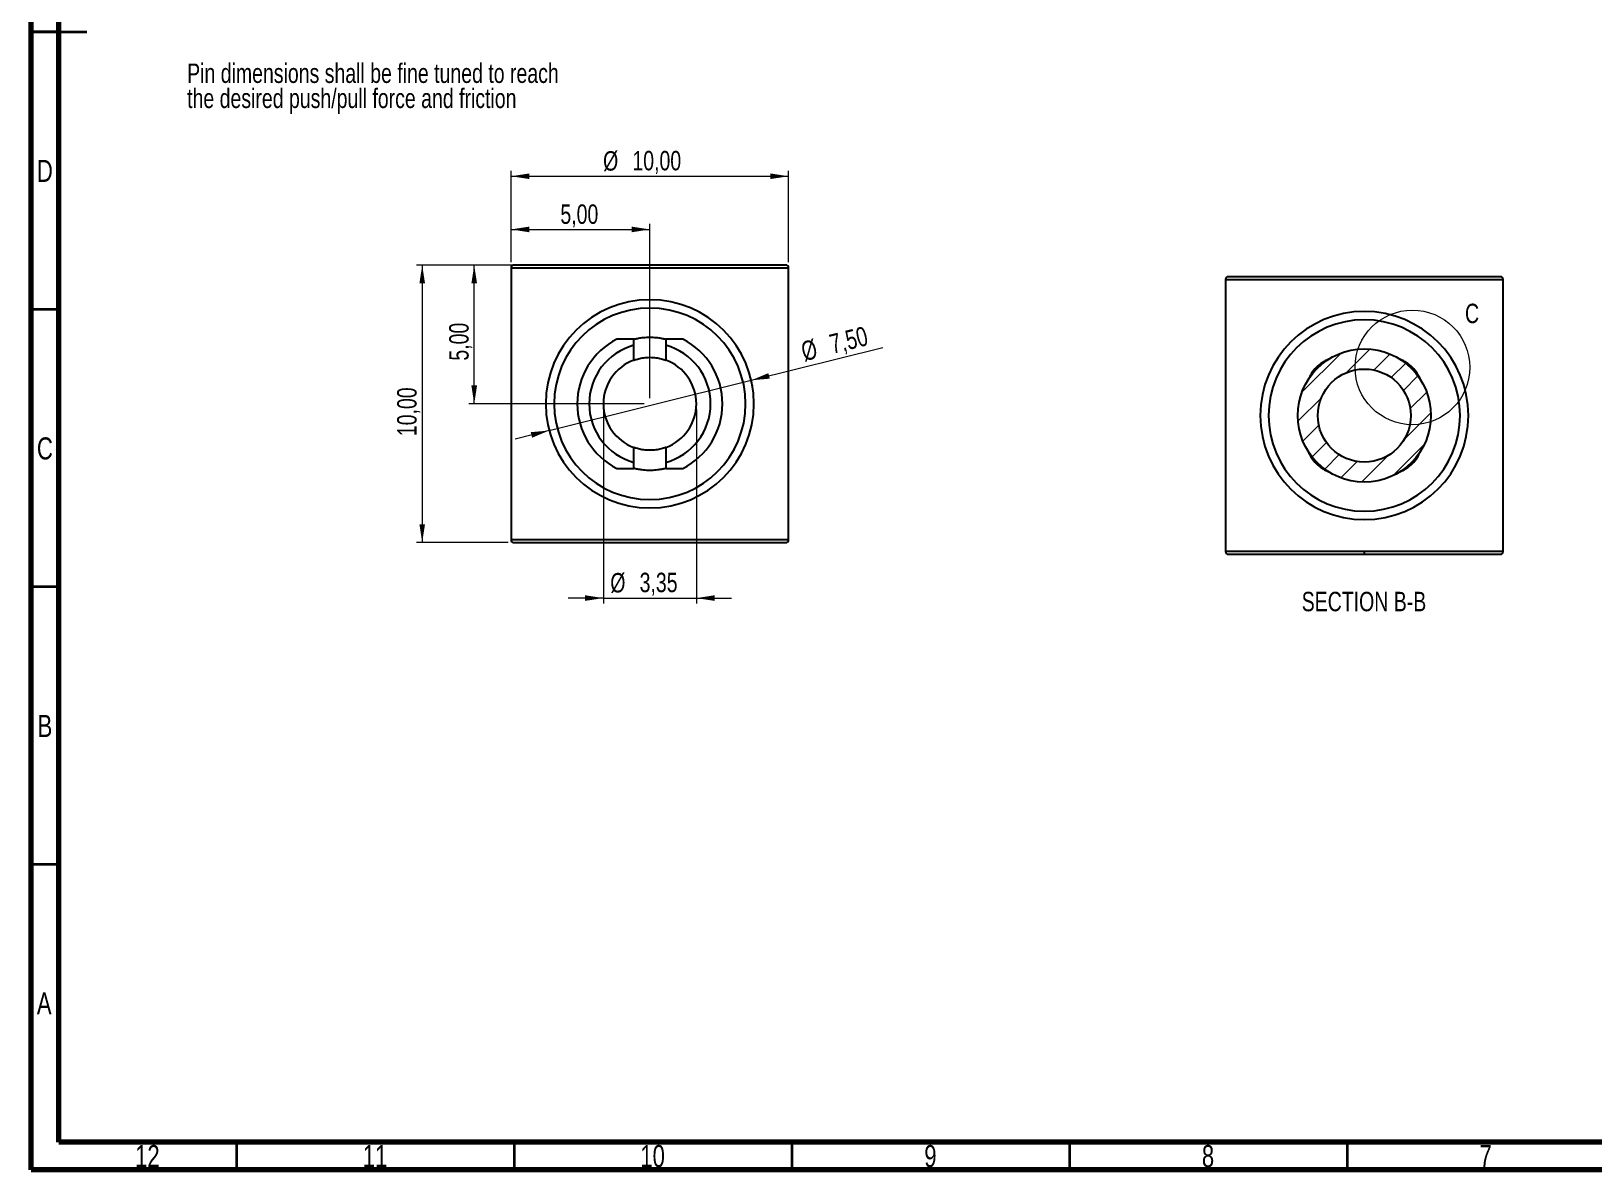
# Model space of a CAD drawing. Header units: millimetres. Extents: x 15 to 589, y 5 to 415.
# Drawn here: x 15 to 296.3, y 5 to 210.1 of the extents above; entities that cross this region are included whole.
import ezdxf

# ---------------------------------------------------------------- set-up
doc = ezdxf.new("R2010")
doc.units = ezdxf.units.MM
doc.styles.add('SLDTEXTSTYLE0', font='TXT', dxfattribs={"width": 0.75})
doc.dimstyles.new('SLDDIMSTYLE0', dxfattribs={"dimtxt": 3.5, "dimasz": 3.302, "dimexe": 0, "dimexo": 0.0625, "dimgap": 0.875, "dimtad": 1, "dimlfac": 0.2, "dimrnd": 1e-09, "dimzin": 12, "dimdsep": 46, "dimtxsty": 'SLDTEXTSTYLE0', "dimsah": 1, "dimcen": 0.09, "dimadec": 0, "dimazin": 3, "dimtfac": 1, "dimtofl": 0, "dimtmove": 0, "dimatfit": 3, "dimfxl": 0, "dimfrac": 2, "dimtolj": 1, "dimtzin": 12, "dimarcsym": 0})
doc.dimstyles.new('SLDDIMSTYLE2', dxfattribs={"dimtxt": 3.5, "dimasz": 3.302, "dimexe": 0, "dimexo": 0.0625, "dimgap": 0.875, "dimtad": 1, "dimlfac": 0.2, "dimrnd": 1e-09, "dimzin": 12, "dimdsep": 46, "dimtxsty": 'SLDTEXTSTYLE0', "dimsah": 1, "dimcen": 0.09, "dimadec": 0, "dimazin": 3, "dimtfac": 1, "dimtmove": 0, "dimatfit": 0, "dimfxl": 0, "dimfrac": 2, "dimtolj": 1, "dimtzin": 12, "dimarcsym": 0})

# ---------------------------------------------------------------- blocks, each defined once
blk = doc.blocks.new('SW_NOTE_0')
at = {"color": 0, "linetype": 'Continuous', "lineweight": 0, "char_height": 3.5, "attachment_point": 1, "style": 'SLDTEXTSTYLE0'}
for s, insert in [('Pin dimensions shall be fine tuned to reach', (0, 4.51)), ('the desired push/pull force and friction', (0, -0.01))]:
    blk.add_mtext(s, dxfattribs=dict(at, insert=insert))
blk = doc.blocks.new('_D_15')
at = {"color": 7, "linetype": 'Continuous', "lineweight": 0}
for p, q in [((118.05, 142), (118.05, 107)), ((134.8, 142), (134.8, 107)), ((118.05, 108), (111.7, 108)), ((118.05, 108), (134.8, 108)), ((134.8, 108), (141.15, 108))]:
    blk.add_line(p, q, dxfattribs=at)
at = {"color": 7, "linetype": 'Continuous', "lineweight": 18}
for points in [[(118.05, 108), (114.75, 108.51), (114.75, 107.5)], [(134.8, 108), (138.1, 107.5), (138.1, 108.51)]]:
    blk.add_solid(points, dxfattribs=at)
at = {"color": 7, "linetype": 'Continuous', "lineweight": 18, "char_height": 3.5, "attachment_point": 1, "style": 'SLDTEXTSTYLE0'}
for s, insert in [('%%c', (119.3, 112.52)), ('3,35', (124.58, 112.57))]:
    blk.add_mtext(s, dxfattribs=dict(at, insert=insert))
blk = doc.blocks.new('_D_16')
at = {"color": 7, "linetype": 'Continuous', "lineweight": 0}
for p, q in [((104.57, 168), (84.42, 168)), ((85.42, 168), (85.42, 118)), ((100.92, 118), (84.42, 118))]:
    blk.add_line(p, q, dxfattribs=at)
at = {"color": 7, "linetype": 'Continuous', "lineweight": 18}
for points in [[(85.42, 168), (84.92, 164.7), (85.93, 164.7)], [(85.42, 118), (85.93, 121.31), (84.92, 121.31)]]:
    blk.add_solid(points, dxfattribs=at)
at = {"color": 7, "linetype": 'Continuous', "lineweight": 18, "insert": (80.91, 137.18), "char_height": 3.5, "attachment_point": 1, "rotation": 90, "style": 'SLDTEXTSTYLE0'}
blk.add_mtext('10,00', dxfattribs=at)
blk = doc.blocks.new('_D_17')
at = {"color": 7, "linetype": 'Continuous', "lineweight": 0}
for p, q in [((101.42, 168.5), (101.42, 185)), ((101.42, 184), (151.42, 184)), ((151.42, 168.5), (151.42, 185))]:
    blk.add_line(p, q, dxfattribs=at)
at = {"color": 7, "linetype": 'Continuous', "lineweight": 18}
for points in [[(101.42, 184), (104.73, 183.5), (104.73, 184.51)], [(151.42, 184), (148.12, 184.51), (148.12, 183.5)]]:
    blk.add_solid(points, dxfattribs=at)
at = {"color": 7, "linetype": 'Continuous', "lineweight": 18, "char_height": 3.5, "attachment_point": 1, "style": 'SLDTEXTSTYLE0'}
for s, insert in [('%%c', (118, 188.52)), ('10,00', (123.28, 188.57))]:
    blk.add_mtext(s, dxfattribs=dict(at, insert=insert))
blk = doc.blocks.new('_D_18')
at = {"color": 7, "linetype": 'Continuous', "lineweight": 0}
for p, q in [((104.57, 168), (93.79, 168)), ((94.79, 143), (94.79, 168)), ((125.42, 143), (93.79, 143))]:
    blk.add_line(p, q, dxfattribs=at)
at = {"color": 7, "linetype": 'Continuous', "lineweight": 18}
for points in [[(94.79, 168), (94.28, 164.7), (95.3, 164.7)], [(94.79, 143), (95.3, 146.31), (94.28, 146.31)]]:
    blk.add_solid(points, dxfattribs=at)
at = {"color": 7, "linetype": 'Continuous', "lineweight": 18, "insert": (90.28, 150.78), "char_height": 3.5, "attachment_point": 1, "rotation": 90, "style": 'SLDTEXTSTYLE0'}
blk.add_mtext('5,00', dxfattribs=at)
blk = doc.blocks.new('_D_19')
at = {"color": 7, "linetype": 'Continuous', "lineweight": 0}
for p, q in [((101.42, 168.5), (101.42, 175.42)), ((101.42, 174.42), (126.42, 174.42)), ((126.42, 144), (126.42, 175.42))]:
    blk.add_line(p, q, dxfattribs=at)
at = {"color": 7, "linetype": 'Continuous', "lineweight": 18}
for points in [[(101.42, 174.42), (104.73, 173.91), (104.73, 174.93)], [(126.42, 174.42), (123.12, 174.93), (123.12, 173.91)]]:
    blk.add_solid(points, dxfattribs=at)
at = {"color": 7, "linetype": 'Continuous', "lineweight": 18, "insert": (110.31, 178.93), "char_height": 3.5, "attachment_point": 1, "style": 'SLDTEXTSTYLE0'}
blk.add_mtext('5,00', dxfattribs=at)
blk = doc.blocks.new('_D_20')
at = {"color": 7, "linetype": 'Continuous', "lineweight": 0}
for p, q in [((144.69, 147.24), (168.38, 153.13)), ((108.3, 138.19), (144.69, 147.24)), ((144.86, 146.56), (144.93, 146.27)), ((108.3, 138.19), (102.14, 136.66)), ((108.47, 137.51), (108.54, 137.22))]:
    blk.add_line(p, q, dxfattribs=at)
at = {"color": 7, "linetype": 'Continuous', "lineweight": 18}
for points in [[(144.69, 147.24), (148.02, 147.54), (147.77, 148.53)], [(108.3, 138.19), (104.97, 137.89), (105.22, 136.9)]]:
    blk.add_solid(points, dxfattribs=at)
at = {"color": 7, "linetype": 'Continuous', "lineweight": 18, "char_height": 3.5, "attachment_point": 1, "rotation": 13.9644, "style": 'SLDTEXTSTYLE0'}
for s, insert in [('%%c', (153.38, 154.05)), ('7,50', (158.49, 155.38))]:
    blk.add_mtext(s, dxfattribs=dict(at, insert=insert))

msp = doc.modelspace()

# ---------------------------------------------------------------- hatches: boundary and pattern name
at = {"linetype": 'Continuous', "lineweight": 18}
h = msp.add_hatch(dxfattribs=at)
h.set_pattern_fill('ANSI31', style=0)
edge = h.paths.add_edge_path(flags=0)
edge.add_arc((255.1172, 140.8943), 12, 0, 360)
edge = h.paths.add_edge_path(flags=0)
edge.add_arc((255.1172, 140.8943), 8.375, 0, 360)

# ---------------------------------------------------------------- linework, layer by layer
at = {"color": 7, "linetype": 'Continuous', "lineweight": 70}
for p, q in [((15, 5), (15, 415)), ((20, 10), (20, 410)), ((584, 10), (20, 10)), ((589, 5), (15, 5))]:
    msp.add_line(p, q, dxfattribs=at)
at = {"color": 7, "linetype": 'Continuous', "lineweight": 35}
for p, q in [((15, 210), (25, 210)), ((20, 210), (15, 210)), ((20, 160), (15, 160)), ((20, 110), (15, 110)), ((20, 60), (15, 60)), ((52, 10), (52, 5)), ((102, 10), (102, 5)), ((152, 10), (152, 5)), ((202, 10), (202, 5)), ((252, 10), (252, 5))]:
    msp.add_line(p, q, dxfattribs=at)
at = {"color": 7, "linetype": 'Continuous', "lineweight": 25}
for p, q in [((101.4247, 167.5035), (101.4247, 118.5035)), ((150.9247, 168.0035), (101.9247, 168.0035)), ((151.4247, 118.5035), (151.4247, 167.5035)), ((230.1172, 165.3943), (230.1172, 116.3943)), ((279.6172, 165.8943), (230.6172, 165.8943)), ((280.1172, 116.3943), (280.1172, 165.3943)), ((123.5497, 150.8696), (123.5497, 153.5513)), ((129.2997, 153.5513), (129.2997, 150.8696)), ((261.7237, 150.9125), (261.7434, 150.9023)), ((245.099, 147.5008), (245.1091, 147.5205)), ((123.5497, 132.4557), (123.5497, 135.1375)), ((129.2997, 135.1375), (129.2997, 132.4557)), ((248.5107, 130.8762), (248.4909, 130.8863)), ((151.4247, 118.5035), (126.4247, 118.5035)), ((101.9247, 118.0035), (126.4247, 118.0035)), ((126.4247, 118.0035), (150.9247, 118.0035)), ((230.6172, 115.8943), (255.1172, 115.8943)), ((280.1172, 116.3943), (255.1172, 116.3943)), ((255.1172, 115.8943), (255.1172, 116.3943)), ((255.1172, 115.8943), (279.6172, 115.8943))]:
    msp.add_line(p, q, dxfattribs=at)
at = {"color": 8, "linetype": 'Continuous', "lineweight": 25}
for p, q in [((101.4247, 167.5035), (126.4247, 167.5035)), ((126.4247, 167.5035), (151.4247, 167.5035)), ((230.1172, 165.3943), (255.1172, 165.3943)), ((255.1172, 165.3943), (280.1172, 165.3943)), ((126.4247, 118.5035), (101.4247, 118.5035)), ((255.1172, 116.3943), (230.1172, 116.3943))]:
    msp.add_line(p, q, dxfattribs=at)
at = {"color": 7, "linetype": 'Continuous', "lineweight": 18}
msp.add_circle((263.779, 149.5567), 10.3323, dxfattribs=at)
at = {"color": 7, "linetype": 'Continuous', "lineweight": 25}
for radius in [12, 8.375]:
    msp.add_circle((255.1172, 140.8943), radius, dxfattribs=at)
for centre, radius, start, end in [((101.9247, 167.5035), 0.5, 90, 180), ((150.9247, 167.5035), 0.5, 0, 90), ((230.6172, 165.3943), 0.5, 90, 180), ((279.6172, 165.3943), 0.5, 0, 90), ((126.4247, 143.0035), 18.75, 90, 270), ((126.4247, 143.0035), 18.75, 0, 90), ((126.4247, 143.0035), 17.25, 90, 0), ((126.4247, 143.0035), 17.25, 0, 90), ((255.1172, 140.8943), 18.75, 90, 270), ((255.1172, 140.8943), 17.25, 90, 0), ((255.1172, 140.8943), 18.75, 0, 90), ((255.1172, 140.8943), 17.25, 0, 90), ((126.4247, 143.0035), 13.075, 116.995397, 243.006776), ((126.4247, 143.0035), 10.9326, 105.246694, 254.753306), ((126.4247, 143.0035), 10.9326, 285.246694, 74.753306), ((126.4247, 143.0035), 13.075, 0, 63.007895), ((126.4247, 143.0035), 8.375, 110.077054, 249.922946), ((126.4247, 143.0035), 8.375, 0, 69.922946), ((126.4247, 143.0035), 18.75, 270, 0), ((126.4247, 143.0035), 8.375, 290.077054, 0), ((126.4247, 143.0035), 13.075, 296.992219, 0), ((255.1172, 140.8943), 18.75, 270, 0), ((101.9247, 118.5035), 0.5, 180, 270), ((150.9247, 118.5035), 0.5, 270, 0), ((230.6172, 116.3943), 0.5, 180, 270), ((279.6172, 116.3943), 0.5, 270, 0)]:
    msp.add_arc(centre, radius, start, end, dxfattribs=at)
for points, knots in [([(123.5497, 154.654), (123.5544, 154.6552), (123.5638, 154.6575), (123.6403, 154.6762), (123.7816, 154.7093), (124.0189, 154.7613), (124.4963, 154.8527), (125.2921, 154.966), (126.4246, 155.0223), (127.5573, 154.966), (128.3527, 154.8528), (128.8308, 154.7612), (129.0955, 154.7032), (129.268, 154.6619), (129.2891, 154.6567), (129.2997, 154.654)], [0, 0, 0, 0, 0.04185608, 0.08338532, 0.12534784, 0.18785925, 0.25071204, 0.37546321, 0.50005848, 0.62465374, 0.74940491, 0.81222945, 0.87476908, 0.93743033, 1, 1, 1, 1]), ([(123.5497, 154.654), (123.3782, 154.6539), (123.045, 154.6536), (122.565, 154.6529), (122.1199, 154.6532), (121.729, 154.6547), (121.3957, 154.6548), (121.1215, 154.6539), (120.8328, 154.6547), (120.6189, 154.6547), (120.5055, 154.6541), (120.4951, 154.6541), (120.4901, 154.654)], [0, 0, 0, 0, 0.13513999, 0.26256274, 0.3826493, 0.4958618, 0.58861623, 0.67266279, 0.74867314, 0.88233129, 0.94236938, 1, 1, 1, 1]), ([(123.5497, 153.5513), (123.5496, 153.6528), (123.5496, 153.852), (123.5494, 154.14), (123.5496, 154.4092), (123.5496, 154.5735), (123.5497, 154.654)], [0, 0, 0, 0, 0.264320297, 0.519135685, 0.764376673, 1, 1, 1, 1]), ([(132.3593, 154.654), (132.3593, 154.654), (132.3679, 154.654), (132.3376, 154.6541), (132.2636, 154.6545), (132.1318, 154.655), (131.9543, 154.6544), (131.7278, 154.6539), (131.4538, 154.6548), (130.9826, 154.6545), (130.2606, 154.6522), (129.6324, 154.6534), (129.2997, 154.654)], [0, 0, 0, 0, 0.00028477, 0.05820139, 0.11817267, 0.18231328, 0.25228228, 0.32817702, 0.41215104, 0.50487816, 0.7377246, 1, 1, 1, 1]), ([(129.2997, 154.654), (129.2997, 154.5735), (129.2997, 154.4092), (129.2999, 154.14), (129.2998, 153.852), (129.2997, 153.6528), (129.2997, 153.5513)], [0, 0, 0, 0, 0.23562333, 0.48086432, 0.7356797, 1, 1, 1, 1]), ([(123.5497, 150.8696), (123.5541, 150.8713), (123.5631, 150.8748), (123.6381, 150.902), (123.7695, 150.9466), (124.0017, 151.0243), (124.4677, 151.1541), (125.2878, 151.3247), (126.4246, 151.4054), (127.5616, 151.3246), (128.3813, 151.1543), (128.8481, 151.0241), (129.1073, 150.9375), (129.2684, 150.8818), (129.2895, 150.8736), (129.2997, 150.8696)], [0, 0, 0, 0, 0.03996965, 0.08170404, 0.12527819, 0.17684088, 0.25070003, 0.37554064, 0.50006197, 0.62458329, 0.7494239, 0.82326526, 0.87484579, 0.93943425, 1, 1, 1, 1]), ([(248.5846, 150.9608), (248.4395, 150.9028), (248.2503, 150.8201), (247.8784, 150.6305), (247.6878, 150.5216), (247.1298, 150.1623), (246.776, 149.8792), (246.1349, 149.2392), (245.8479, 148.8773), (245.4885, 148.3195), (245.3806, 148.1317), (245.1919, 147.7625), (245.1086, 147.5716), (245.0505, 147.4262)], [0, 0, 0, 0, 0.125, 0.125, 0.25, 0.25, 0.5, 0.5, 0.75, 0.75, 0.875, 0.875, 1, 1, 1, 1]), ([(248.4047, 150.8413), (248.3344, 150.7953), (248.1743, 150.6904), (247.9298, 150.5331), (247.6912, 150.3783), (247.519, 150.2671), (247.4156, 150.2048), (247.3726, 150.1812), (247.3526, 150.1741), (247.3471, 150.1742), (247.3453, 150.1758), (247.3457, 150.1791), (247.3494, 150.1861), (247.3678, 150.2081), (247.4166, 150.253), (247.5589, 150.3701), (247.8511, 150.5751), (248.1747, 150.7601), (248.4321, 150.8857), (248.5129, 150.9219), (248.5504, 150.9387)], [0, 0, 0, 0, 0.09164477, 0.20854922, 0.31797171, 0.4040604, 0.43430698, 0.45445445, 0.46081511, 0.46330062, 0.46557791, 0.4679528, 0.4707208, 0.47817922, 0.50334593, 0.54453019, 0.6807403, 0.8892262, 0.94867679, 1, 1, 1, 1]), ([(265.1836, 147.4269), (265.1256, 147.572), (265.043, 147.7612), (264.8533, 148.1331), (264.7445, 148.3237), (264.3852, 148.8816), (264.1021, 149.2355), (263.4621, 149.8766), (263.1002, 150.1636), (262.5423, 150.523), (262.3545, 150.6309), (261.9853, 150.8196), (261.7945, 150.9029), (261.6491, 150.961)], [0, 0, 0, 0, 0.125, 0.125, 0.25, 0.25, 0.5, 0.5, 0.75, 0.75, 0.875, 0.875, 1, 1, 1, 1]), ([(261.7434, 150.9023), (261.7455, 150.9013), (261.7987, 150.874), (261.9412, 150.7962), (262.087, 150.7088), (262.1784, 150.6432), (262.1963, 150.6292), (262.2048, 150.6214), (262.2077, 150.6181), (262.2085, 150.6164), (262.2085, 150.6156), (262.2078, 150.6152), (262.2061, 150.6152), (262.2013, 150.6165), (262.1919, 150.6206), (262.1661, 150.6335), (262.0913, 150.6762), (261.9743, 150.7477), (261.8763, 150.8111), (261.8297, 150.8413)], [0, 0, 0, 0, 0.00766739, 0.19745112, 0.47198744, 0.50812859, 0.53220633, 0.54023505, 0.54609012, 0.54845979, 0.55066071, 0.55288281, 0.55530809, 0.56119726, 0.57342031, 0.5899961, 0.65367352, 0.83516382, 1, 1, 1, 1]), ([(245.1091, 147.5205), (245.1102, 147.5226), (245.1375, 147.5759), (245.2153, 147.7184), (245.3027, 147.8641), (245.3683, 147.9556), (245.3823, 147.9734), (245.3901, 147.982), (245.3934, 147.9848), (245.3951, 147.9857), (245.3959, 147.9856), (245.3963, 147.9849), (245.3963, 147.9832), (245.395, 147.9784), (245.3909, 147.9691), (245.378, 147.9433), (245.3353, 147.8684), (245.2638, 147.7514), (245.2004, 147.6535), (245.1702, 147.6068)], [0, 0, 0, 0, 0.00765479, 0.1974383, 0.47198338, 0.50812639, 0.53220553, 0.54023699, 0.5460904, 0.5484605, 0.55066165, 0.55288635, 0.55530915, 0.56119782, 0.57342252, 0.58999735, 0.65367346, 0.83516315, 1, 1, 1, 1]), ([(265.0642, 147.6068), (265.0181, 147.6771), (264.9132, 147.8371), (264.756, 148.0817), (264.6012, 148.3203), (264.4899, 148.4925), (264.4277, 148.5959), (264.4041, 148.6389), (264.397, 148.6589), (264.397, 148.6644), (264.3987, 148.6662), (264.402, 148.6658), (264.4089, 148.6621), (264.4309, 148.6437), (264.4758, 148.5948), (264.5929, 148.4526), (264.798, 148.1604), (264.983, 147.8369), (265.1085, 147.5794), (265.1448, 147.4986), (265.1616, 147.4611)], [0, 0, 0, 0, 0.09164382, 0.20854736, 0.31796961, 0.40405837, 0.43430538, 0.45445336, 0.46081423, 0.46329987, 0.46557723, 0.46795195, 0.47071921, 0.47817768, 0.50334305, 0.5445251, 0.68073077, 0.88921211, 0.94866271, 1, 1, 1, 1]), ([(129.2997, 135.1375), (129.2952, 135.1357), (129.2862, 135.1322), (129.2112, 135.105), (129.0798, 135.0604), (128.8476, 134.9827), (128.3816, 134.8529), (127.5615, 134.6824), (126.4247, 134.6016), (125.2877, 134.6824), (124.468, 134.8528), (124.0012, 134.9829), (123.742, 135.0695), (123.5809, 135.1252), (123.5599, 135.1335), (123.5497, 135.1375)], [0, 0, 0, 0, 0.03996965, 0.08170404, 0.12527819, 0.17684088, 0.25070003, 0.37554064, 0.50006197, 0.62458329, 0.7494239, 0.82326526, 0.87484579, 0.93943425, 1, 1, 1, 1]), ([(123.5497, 131.353), (123.5496, 131.4335), (123.5496, 131.5979), (123.5494, 131.867), (123.5496, 132.155), (123.5496, 132.3543), (123.5497, 132.4557)], [0, 0, 0, 0, 0.235623327, 0.480864315, 0.735679703, 1, 1, 1, 1]), ([(129.2997, 132.4557), (129.2997, 132.3543), (129.2998, 132.155), (129.2999, 131.867), (129.2997, 131.5979), (129.2997, 131.4335), (129.2997, 131.353)], [0, 0, 0, 0, 0.2643203, 0.51913568, 0.76437667, 1, 1, 1, 1]), ([(245.0507, 134.3617), (245.1087, 134.2166), (245.1914, 134.0275), (245.381, 133.6555), (245.4899, 133.4649), (245.8492, 132.907), (246.1323, 132.5532), (246.7723, 131.9121), (247.1342, 131.625), (247.692, 131.2657), (247.8798, 131.1578), (248.249, 130.9691), (248.4398, 130.8858), (248.5853, 130.8276)], [0, 0, 0, 0, 0.125, 0.125, 0.25, 0.25, 0.5, 0.5, 0.75, 0.75, 0.875, 0.875, 1, 1, 1, 1]), ([(245.1701, 134.1819), (245.2162, 134.1115), (245.3211, 133.9515), (245.4784, 133.707), (245.6332, 133.4683), (245.7444, 133.2961), (245.8067, 133.1927), (245.8303, 133.1497), (245.8374, 133.1297), (245.8373, 133.1242), (245.8357, 133.1224), (245.8324, 133.1228), (245.8254, 133.1265), (245.8034, 133.1449), (245.7585, 133.1938), (245.6414, 133.3361), (245.4363, 133.6283), (245.2514, 133.9518), (245.1258, 134.2092), (245.0896, 134.2901), (245.0728, 134.3275)], [0, 0, 0, 0, 0.09164498, 0.20854923, 0.31797203, 0.40406081, 0.43430727, 0.45445472, 0.46081527, 0.46330079, 0.46557807, 0.46795306, 0.47072029, 0.47817932, 0.50334615, 0.54453054, 0.6807412, 0.88922795, 0.94867858, 1, 1, 1, 1]), ([(261.6497, 130.8278), (261.7949, 130.8859), (261.9843, 130.9689), (262.3557, 131.1579), (262.5457, 131.2662), (263.1042, 131.6258), (263.4603, 131.9118), (264.0993, 132.5515), (264.3842, 132.9049), (264.7445, 133.4642), (264.8534, 133.6556), (265.0431, 134.0282), (265.1257, 134.2168), (265.1837, 134.3618)], [0, 0, 0, 0, 0.125, 0.125, 0.25, 0.25, 0.5, 0.5, 0.75, 0.75, 0.875, 0.875, 1, 1, 1, 1]), ([(264.8386, 133.8039), (264.8385, 133.8041), (264.8382, 133.8044), (264.8382, 133.8062), (264.8395, 133.8109), (264.8436, 133.8203), (264.8565, 133.8461), (264.8992, 133.9207), (264.9706, 134.0373), (265.0339, 134.1351), (265.0642, 134.1818)], [0, 0, 0, 0, 0.00454828, 0.0099398, 0.02305288, 0.05032766, 0.08733841, 0.22932584, 0.63212745, 1, 1, 1, 1]), ([(120.4902, 131.353), (120.4901, 131.353), (120.4814, 131.3531), (120.5117, 131.353), (120.5857, 131.3526), (120.7175, 131.352), (120.895, 131.3526), (121.1215, 131.3532), (121.3955, 131.3522), (121.8667, 131.3526), (122.5887, 131.3548), (123.2169, 131.3536), (123.5497, 131.353)], [0, 0, 0, 0, 0.000566973, 0.058467272, 0.118421508, 0.182544159, 0.252493402, 0.328366469, 0.412316774, 0.505017707, 0.737798379, 1, 1, 1, 1]), ([(129.2997, 131.353), (129.2949, 131.3518), (129.2856, 131.3495), (129.209, 131.3309), (129.0677, 131.2978), (128.8304, 131.2457), (128.353, 131.1543), (127.5572, 131.0411), (126.4247, 130.9848), (125.292, 131.0411), (124.4966, 131.1542), (124.0185, 131.2458), (123.7539, 131.3038), (123.5813, 131.3451), (123.5602, 131.3504), (123.5497, 131.353)], [0, 0, 0, 0, 0.04185608, 0.08338532, 0.12534784, 0.18785925, 0.25071204, 0.37546321, 0.50005848, 0.62465374, 0.74940491, 0.81222945, 0.87476908, 0.93743033, 1, 1, 1, 1]), ([(129.2997, 131.353), (129.4711, 131.3532), (129.8043, 131.3535), (130.2843, 131.3542), (130.7294, 131.3538), (131.1203, 131.3524), (131.4536, 131.3522), (131.7278, 131.3532), (132.0165, 131.3524), (132.2304, 131.3523), (132.3438, 131.353), (132.3541, 131.353), (132.3592, 131.353)], [0, 0, 0, 0, 0.13516358, 0.26260884, 0.38271663, 0.49594914, 0.58871995, 0.67278162, 0.7488054, 0.88248717, 0.94253588, 1, 1, 1, 1]), ([(248.4909, 130.8863), (248.4889, 130.8874), (248.4356, 130.9147), (248.2931, 130.9925), (248.1474, 131.0798), (248.0559, 131.1454), (248.0381, 131.1594), (248.0295, 131.1673), (248.0267, 131.1706), (248.0258, 131.1723), (248.0259, 131.173), (248.0266, 131.1734), (248.0283, 131.1735), (248.0331, 131.1721), (248.0424, 131.168), (248.0682, 131.1551), (248.1431, 131.1124), (248.26, 131.041), (248.358, 130.9775), (248.4047, 130.9473)], [0, 0, 0, 0, 0.00765276, 0.19743623, 0.47198286, 0.50812635, 0.53220636, 0.54023712, 0.54609083, 0.54846082, 0.55066216, 0.55288661, 0.55530942, 0.56119812, 0.57342348, 0.58999673, 0.65367374, 0.83516362, 1, 1, 1, 1]), ([(261.8296, 130.9472), (261.9, 130.9934), (262.0601, 131.0984), (262.3046, 131.2558), (262.5429, 131.4102), (262.715, 131.5213), (262.818, 131.5834), (262.859, 131.6059), (262.8772, 131.6127), (262.8826, 131.6139), (262.8861, 131.614), (262.8868, 131.613), (262.8871, 131.6126)], [0, 0, 0, 0, 0.19769084, 0.4494945, 0.68459612, 0.86970192, 0.93477087, 0.97804581, 0.98548204, 0.99172627, 0.9970539, 1, 1, 1, 1])]:
    msp.add_open_spline(points, degree=3, knots=knots, dxfattribs=at)

# ---------------------------------------------------------------- block references
at = {"color": 7, "linetype": 'Continuous', "lineweight": 0}
msp.add_blockref('SW_NOTE_0', (43.0826, 199.8048), dxfattribs=at)

# ---------------------------------------------------------------- texts
at = {"color": 7, "linetype": 'Continuous', "lineweight": 0, "attachment_point": 2, "style": 'SLDTEXTSTYLE0'}
for s, insert, char_height in [('D', (17.4527, 186.9521), 3.9687), ('C', (17.4587, 136.9521), 3.9687), ('SECTION B-B', (255.0503, 109.1304), 3.5), ('B', (17.4706, 86.9521), 3.9687), ('A', (17.3397, 36.9521), 3.9687), ('12', (35.9201, 9.4521), 3.96875), ('11', (76.9201, 9.4521), 3.96875), ('10', (126.9201, 9.4521), 3.96875), ('9', (176.96, 9.4521), 3.9687), ('8', (226.96, 9.4521), 3.9687), ('7', (276.96, 9.4521), 3.9687)]:
    msp.add_mtext(s, dxfattribs=dict(at, insert=insert, char_height=char_height))
at = {"color": 7, "linetype": 'Continuous', "lineweight": 18, "insert": (273.2492, 161.0379), "char_height": 3.5, "attachment_point": 1, "style": 'SLDTEXTSTYLE0'}
msp.add_mtext('C', dxfattribs=at)

# ---------------------------------------------------------------- dimensions: what is measured, and where the dimension line sits
at = {"color": 7, "linetype": 'Continuous', "lineweight": 18}
dim = msp.add_linear_dim(base=(151.4247, 184.0035), p1=(101.4247, 167.5035), p2=(151.4247, 167.5035), text='%%c<>', dimstyle='SLDDIMSTYLE0', dxfattribs=at)
dim.commit()
dim.dimension.update_dxf_attribs({"geometry": '_D_17', "text_midpoint": (126.4619, 184.0035), "dimtype": 160})
dim = msp.add_linear_dim(base=(126.4247, 174.4193), p1=(101.4247, 167.5035), p2=(126.4247, 143.0035), dimstyle='SLDDIMSTYLE0', dxfattribs=at)
dim.commit()
dim.dimension.update_dxf_attribs({"geometry": '_D_19', "text_midpoint": (114.8355, 174.4193), "dimtype": 160})
for base, p1, p2, picture, middle in [((85.4247, 118.0035), (105.574, 168.0035), (101.9247, 118.0035), '_D_16', (85.4247, 143.0035)), ((94.7877, 168.0035), (126.4247, 143.0035), (105.574, 168.0035), '_D_18', (94.7877, 155.3008))]:
    dim = msp.add_linear_dim(base=base, p1=p1, p2=p2, angle=90, dimstyle='SLDDIMSTYLE0', dxfattribs=at)
    dim.commit()
    dim.dimension.update_dxf_attribs({"geometry": picture, "text_midpoint": middle, "dimtype": 160})
for base, p1, p2, angle, picture, middle in [((144.6919, 147.2411), (108.2288, 138.4788), (144.6205, 147.5283), 13.964428, '_D_20', (161.4247, 151.402)), ((134.7997, 108.0035), (118.0497, 143.0035), (134.7997, 143.0035), 0, '_D_15', (126.4619, 108.0035))]:
    dim = msp.add_linear_dim(base=base, p1=p1, p2=p2, angle=angle, text='%%c<>', dimstyle='SLDDIMSTYLE2', dxfattribs=at)
    dim.commit()
    dim.dimension.update_dxf_attribs({"geometry": picture, "text_midpoint": middle, "dimtype": 160})

doc.saveas('drawing.dxf')
